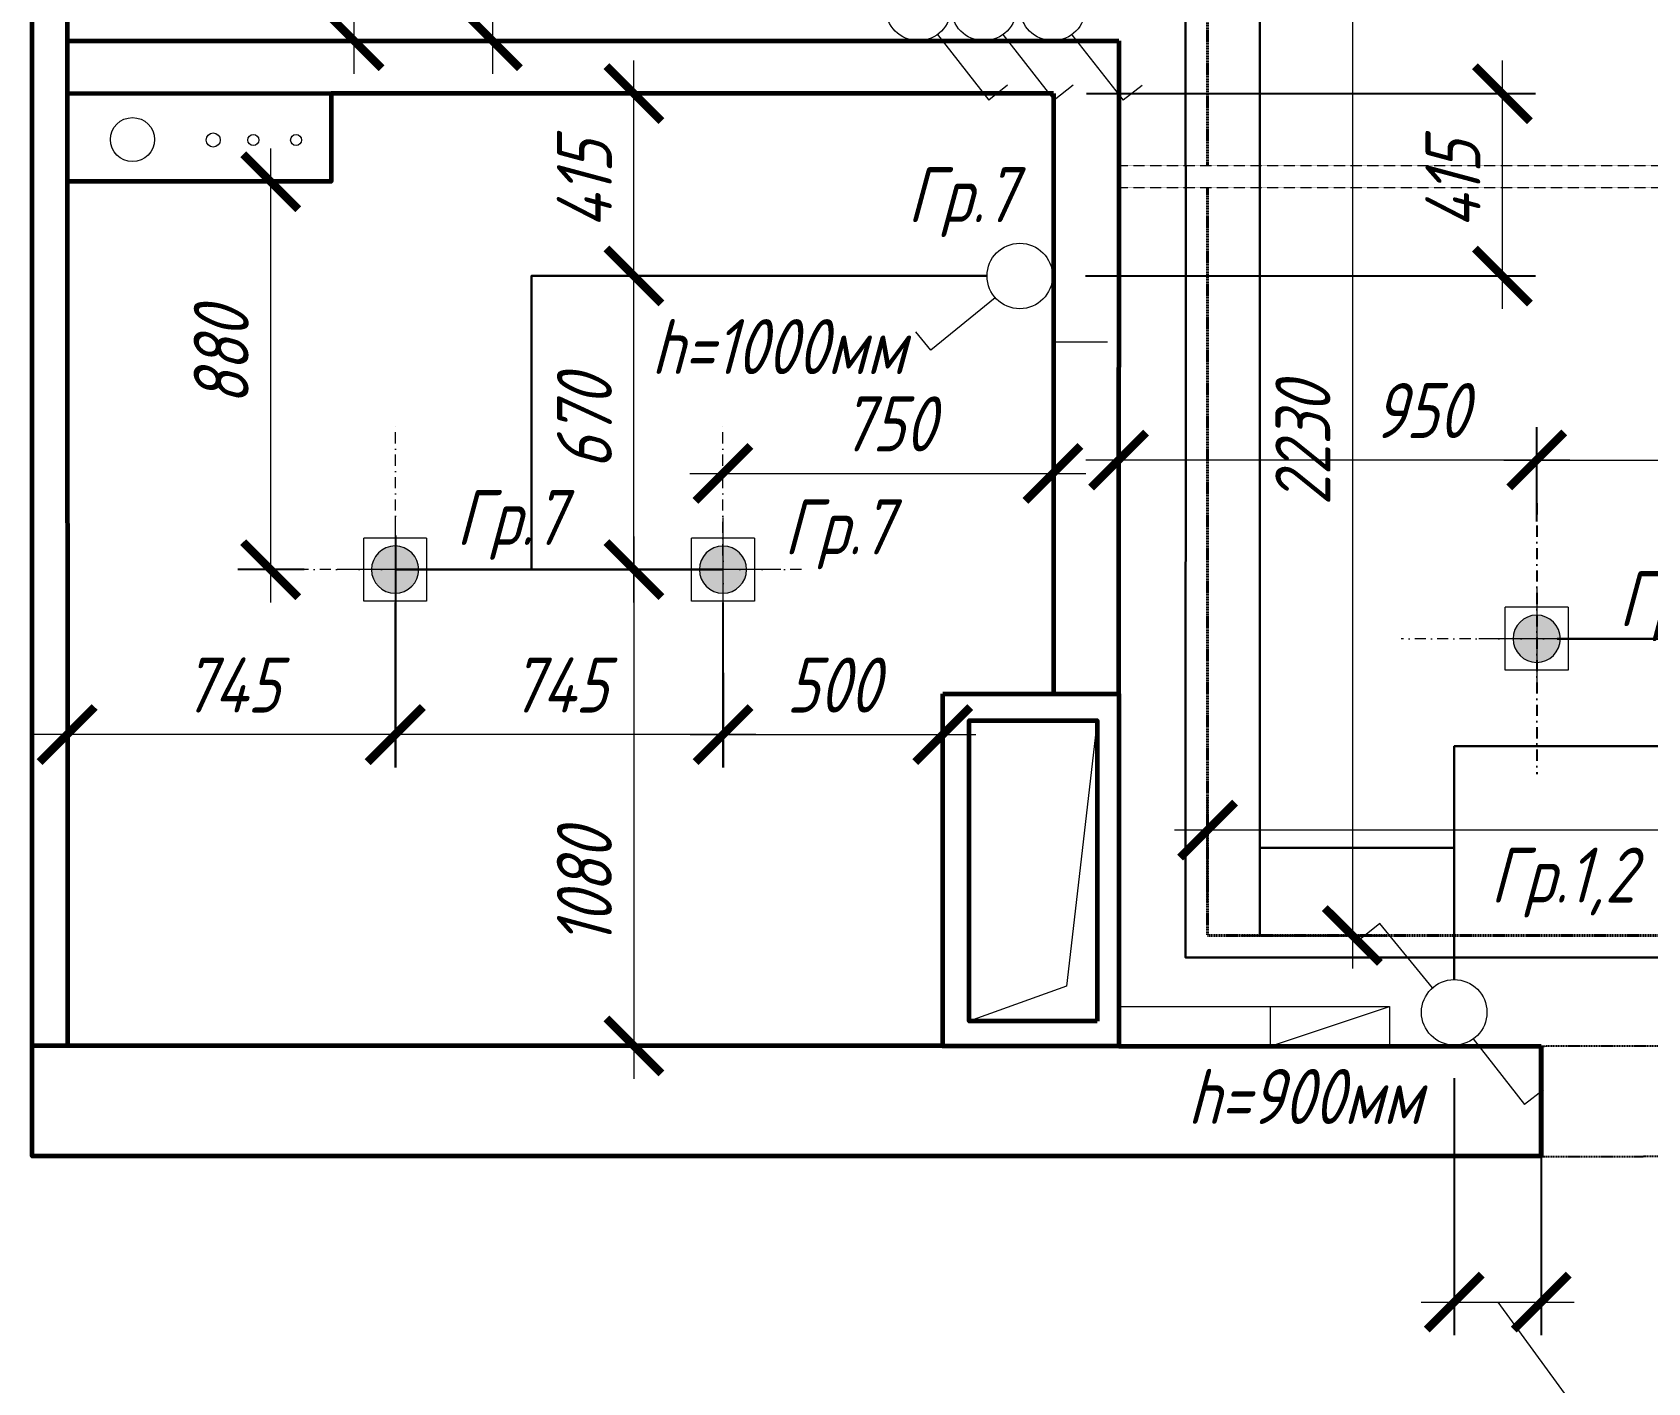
# Model space of a CAD drawing. Header units: millimetres. Extents: x 653176 to 972033, y 753746 to 925850.
# Drawn here: x 770339 to 774010, y 813254 to 816323 of the extents above; entities that cross this region are included whole.
import ezdxf

# ---------------------------------------------------------------- set-up
doc = ezdxf.new("R2010")
doc.units = ezdxf.units.MM
doc.header["$LTSCALE"] = 10
doc.linetypes.add('DASHDOTX2', pattern=[50.8, 25.4, -12.7, 0, -12.7])
doc.linetypes.add('HIDDEN', pattern=[0.375, 0.25, -0.125])
doc.layers.get('0').update_dxf_attribs({"color": 65, "lineweight": 25})
for name, color, linetype, lineweight in [('ALAN-Rev4', 6, 'Continuous', 13), ('wall', 95, 'Continuous', 60), ('МЕБ', 255, 'Continuous', 20), ('ОСИ', 75, 'DASHDOTX2', 0), ('проем', 252, 'Continuous', 13), ('размh150', 7, 'Continuous', 9), ('Текст', 132, 'Continuous', 25), ('ТЕКСТ1', 90, 'Continuous', 25), ('штрих', 22, 'Continuous', 0)]:
    doc.layers.add(name, color=color, linetype=linetype, lineweight=lineweight)
doc.layers.add('Мебель', color=7, linetype='Continuous')
for name, color, linetype, lineweight, true_color in [('мебель_Pen_No__3', 7, 'Continuous', 18, 0xff6600), ('мебель_Pen_No__43', 7, 'Continuous', 40, 0xff6600), ('штрих_Pen_No__3', 7, 'Continuous', 18, 0xff6600)]:
    doc.layers.add(name, color=color, linetype=linetype, lineweight=lineweight, true_color=true_color)
doc.styles.add('ГОСТ тип А', font='gost_a.shx', dxfattribs={"oblique": 15, "height": 125})
doc.dimstyles.new('ГОСТ тип А', dxfattribs={"dimtxt": 125, "dimasz": 125, "dimexe": 75, "dimexo": 75, "dimgap": 50, "dimtad": 1, "dimdec": 0, "dimrnd": 5, "dimtxsty": 'ГОСТ тип А', "dimblk": 'ARCHTICK', "dimcen": 50, "dimdle": 75, "dimadec": 0, "dimazin": 0, "dimtfac": 1, "dimtdec": 0, "dimtmove": 1, "dimatfit": 2, "dimfxl": 1, "dimlwd": 9, "dimarcsym": 0})

# ---------------------------------------------------------------- blocks, each defined once
blk = doc.blocks.new('трубы')
at = {"layer": 'проем'}
blk.add_circle((360852.3, 904012.3), 50, dxfattribs=at)
blk = doc.blocks.new('встроенный светильник')
at = {"layer": 'штрих_Pen_No__3', "linetype": 'Continuous', "lineweight": 0}
h = blk.add_hatch(color=7, dxfattribs=at)
edge = h.paths.add_edge_path()
edge.add_arc((680319.7, 788346), 53.6, 0, 180)
edge.add_arc((680319.7, 788346), 53.6, 180, 360)
at = {"layer": 'мебель_Pen_No__3', "color": 7, "linetype": 'Continuous'}
for p, q in [((680319.7, 788464.8), (680319.7, 788227.2)), ((680319.7, 788464.8), (680319.7, 788227.2)), ((680248.2, 788274.5), (680248.2, 788417.5)), ((680391.2, 788417.5), (680248.2, 788417.5)), ((680391.2, 788417.5), (680391.2, 788274.5)), ((680451.1, 788346), (680188.2, 788346)), ((680391.2, 788274.5), (680248.2, 788274.5))]:
    blk.add_line(p, q, dxfattribs=at)
at = {"layer": 'штрих_Pen_No__3', "color": 7, "linetype": 'Continuous', "flags": 128}
blk.add_lwpolyline([(680373.3, 788346, 1), (680266, 788346, 1)], format="xyb", close=True, dxfattribs=at)
blk = doc.blocks.new('_ARCHTICK')
at = {"color": 0, "linetype": 'ByBlock', "ltscale": 50, "const_width": 0.15}
blk.add_lwpolyline([(-0.5, -0.5), (0.5, 0.5)], dxfattribs=at)
blk = doc.blocks.new('*D798')
at = {"layer": 'Defpoints', "color": 0, "lineweight": 90, "transparency": 16777216}
for p in [(771069.9, 817117.2), (772161.3, 817117.2), (772189.8, 816303.6)]:
    blk.add_point(p, dxfattribs=at)
at = {"layer": 'размh150', "color": 0, "lineweight": 9, "transparency": 16777216}
blk.add_line((771069.9, 816228.6), (771069.9, 817192.2), dxfattribs=at)
at = {"layer": 'размh150', "color": 0, "lineweight": -2, "transparency": 16777216}
for p, q in [((772086.3, 817117.2), (770994.9, 817117.2)), ((772114.8, 816303.6), (770994.9, 816303.6))]:
    blk.add_line(p, q, dxfattribs=at)
at = {"layer": 'размh150', "color": 0, "lineweight": 9, "transparency": 16777216, "xscale": 125, "yscale": 125, "zscale": 125}
for p, rotation in [((771069.9, 817117.2), 90), ((771069.9, 816303.6), 270)]:
    blk.add_blockref('_ARCHTICK', p, dxfattribs=dict(at, rotation=rotation))
at = {"layer": 'размh150', "color": 0, "transparency": 16777216, "insert": (770957.4, 816784.4), "char_height": 125, "attachment_point": 5, "rotation": 90, "style": 'ГОСТ тип А'}
blk.add_mtext('815', dxfattribs=at)
blk = doc.blocks.new('*D810')
at = {"layer": 'Defpoints', "color": 0, "lineweight": 90, "transparency": 16777216}
for p in [(771294, 818885.7), (771294, 816303.6), (771384.3, 816303.6)]:
    blk.add_point(p, dxfattribs=at)
at = {"layer": 'размh150', "color": 0, "lineweight": 9, "transparency": 16777216}
blk.add_line((771384.3, 818960.7), (771384.3, 816228.6), dxfattribs=at)
at = {"layer": 'размh150', "color": 0, "lineweight": -2, "transparency": 16777216}
for p, q in [((771369, 818885.7), (771459.3, 818885.7)), ((771369, 816303.6), (771459.3, 816303.6))]:
    blk.add_line(p, q, dxfattribs=at)
at = {"layer": 'размh150', "color": 0, "lineweight": 9, "transparency": 16777216, "xscale": 125, "yscale": 125, "zscale": 125}
for p, rotation in [((771384.3, 818885.7), 90), ((771384.3, 816303.6), 270)]:
    blk.add_blockref('_ARCHTICK', p, dxfattribs=dict(at, rotation=rotation))
at = {"layer": 'размh150', "color": 0, "transparency": 16777216, "insert": (771271.8, 817594.7), "char_height": 125, "attachment_point": 5, "rotation": 90, "style": 'ГОСТ тип А'}
blk.add_mtext('2580', dxfattribs=at)
blk = doc.blocks.new('*D811')
at = {"layer": 'Defpoints', "color": 0, "lineweight": 90, "transparency": 16777216}
for p in [(773569.9, 814021.2), (773767.7, 814019.2), (773767.7, 813437.4)]:
    blk.add_point(p, dxfattribs=at)
at = {"layer": 'размh150', "color": 0, "lineweight": -2, "transparency": 16777216}
for p, q in [((773569.9, 813946.2), (773569.9, 813362.4)), ((773767.7, 813944.2), (773767.7, 813362.4))]:
    blk.add_line(p, q, dxfattribs=at)
at = {"layer": 'размh150', "color": 0, "lineweight": 9, "transparency": 16777216}
for p, q in [((773494.9, 813437.4), (773842.7, 813437.4)), ((773668.8, 813437.4), (773887.2, 813137.9)), ((773887.2, 813137.9), (774329.8, 813137.9))]:
    blk.add_line(p, q, dxfattribs=at)
at = {"layer": 'размh150', "color": 0, "lineweight": 9, "transparency": 16777216, "xscale": 125, "yscale": 125, "zscale": 125, "rotation": 180}
blk.add_blockref('_ARCHTICK', (773569.9, 813437.4), dxfattribs=at)
at = {"layer": 'размh150', "color": 0, "lineweight": 9, "transparency": 16777216, "xscale": 125, "yscale": 125, "zscale": 125}
blk.add_blockref('_ARCHTICK', (773767.7, 813437.4), dxfattribs=at)
at = {"layer": 'размh150', "color": 0, "transparency": 16777216, "insert": (774108.5, 813250.4), "char_height": 125, "attachment_point": 5, "style": 'ГОСТ тип А'}
blk.add_mtext('200', dxfattribs=at)
blk = doc.blocks.new('*D812')
at = {"layer": 'Defpoints', "color": 0, "lineweight": 90, "transparency": 16777216}
for p in [(771705.8, 815769.5), (772508.1, 815769.5), (771371, 815101.9)]:
    blk.add_point(p, dxfattribs=at)
at = {"layer": 'размh150', "color": 0, "lineweight": 9, "transparency": 16777216}
blk.add_line((771705.8, 815026.9), (771705.8, 815844.5), dxfattribs=at)
at = {"layer": 'размh150', "color": 0, "lineweight": -2, "transparency": 16777216}
for p, q in [((772433.1, 815769.5), (771630.8, 815769.5)), ((771446, 815101.9), (771780.8, 815101.9))]:
    blk.add_line(p, q, dxfattribs=at)
at = {"layer": 'размh150', "color": 0, "lineweight": 9, "transparency": 16777216, "xscale": 125, "yscale": 125, "zscale": 125}
for p, rotation in [((771705.8, 815769.5), 90), ((771705.8, 815101.9), 270)]:
    blk.add_blockref('_ARCHTICK', p, dxfattribs=dict(at, rotation=rotation))
at = {"layer": 'размh150', "color": 0, "transparency": 16777216, "insert": (771593.3, 815435.7), "char_height": 125, "attachment_point": 5, "rotation": 90, "style": 'ГОСТ тип А'}
blk.add_mtext('670', dxfattribs=at)
blk = doc.blocks.new('*D813')
at = {"layer": 'Defpoints', "color": 0, "lineweight": 90, "transparency": 16777216}
for p in [(771484.8, 815101.9), (771484.3, 814019.7), (771705.8, 814019.7)]:
    blk.add_point(p, dxfattribs=at)
at = {"layer": 'размh150', "color": 0, "lineweight": 9, "transparency": 16777216}
blk.add_line((771705.8, 815176.9), (771705.8, 813944.7), dxfattribs=at)
at = {"layer": 'размh150', "color": 0, "lineweight": -2, "transparency": 16777216}
for p, q in [((771559.8, 815101.9), (771780.8, 815101.9)), ((771559.3, 814019.7), (771780.8, 814019.7))]:
    blk.add_line(p, q, dxfattribs=at)
at = {"layer": 'размh150', "color": 0, "lineweight": 9, "transparency": 16777216, "xscale": 125, "yscale": 125, "zscale": 125}
for p, rotation in [((771705.8, 815101.9), 90), ((771705.8, 814019.7), 270)]:
    blk.add_blockref('_ARCHTICK', p, dxfattribs=dict(at, rotation=rotation))
at = {"layer": 'размh150', "color": 0, "transparency": 16777216, "insert": (771593.3, 814378.7), "char_height": 125, "attachment_point": 5, "rotation": 90, "style": 'ГОСТ тип А'}
blk.add_mtext('1080', dxfattribs=at)
blk = doc.blocks.new('*D814')
at = {"layer": 'Defpoints', "color": 0, "lineweight": 90, "transparency": 16777216}
for p in [(772658, 815619.2), (771908.1, 815320.6), (772658, 815320.6)]:
    blk.add_point(p, dxfattribs=at)
at = {"layer": 'размh150', "color": 0, "lineweight": -2, "transparency": 16777216}
blk.add_line((772658, 815544.2), (772658, 815245.6), dxfattribs=at)
at = {"layer": 'размh150', "color": 0, "lineweight": 9, "transparency": 16777216}
blk.add_line((771833.1, 815320.6), (772733, 815320.6), dxfattribs=at)
at = {"layer": 'размh150', "color": 0, "lineweight": 9, "transparency": 16777216, "xscale": 125, "yscale": 125, "zscale": 125, "rotation": 180}
blk.add_blockref('_ARCHTICK', (771908.1, 815320.6), dxfattribs=at)
at = {"layer": 'размh150', "color": 0, "lineweight": 9, "transparency": 16777216, "xscale": 125, "yscale": 125, "zscale": 125}
blk.add_blockref('_ARCHTICK', (772658, 815320.6), dxfattribs=at)
at = {"layer": 'размh150', "color": 0, "transparency": 16777216, "insert": (772283.1, 815433.1), "char_height": 125, "attachment_point": 5, "style": 'ГОСТ тип А'}
blk.add_mtext('750', dxfattribs=at)
blk = doc.blocks.new('*D800')
at = {"layer": 'Defpoints', "color": 0, "lineweight": 90, "transparency": 16777216}
for p in [(771163.2, 815101.9), (771908.2, 815101.9), (771163.2, 814727)]:
    blk.add_point(p, dxfattribs=at)
at = {"layer": 'размh150', "color": 0, "lineweight": -2, "transparency": 16777216}
for p, q in [((771163.2, 815026.9), (771163.2, 814652)), ((771908.2, 815026.9), (771908.2, 814652))]:
    blk.add_line(p, q, dxfattribs=at)
at = {"layer": 'размh150', "color": 0, "lineweight": 9, "transparency": 16777216}
blk.add_line((771983.2, 814727), (771088.2, 814727), dxfattribs=at)
at = {"layer": 'размh150', "color": 0, "lineweight": 9, "transparency": 16777216, "xscale": 125, "yscale": 125, "zscale": 125, "rotation": 180}
blk.add_blockref('_ARCHTICK', (771163.2, 814727), dxfattribs=at)
at = {"layer": 'размh150', "color": 0, "lineweight": 9, "transparency": 16777216, "xscale": 125, "yscale": 125, "zscale": 125}
blk.add_blockref('_ARCHTICK', (771908.2, 814727), dxfattribs=at)
at = {"layer": 'размh150', "color": 0, "transparency": 16777216, "insert": (771535.7, 814839.5), "char_height": 125, "attachment_point": 5, "style": 'ГОСТ тип А'}
blk.add_mtext('745', dxfattribs=at)
blk = doc.blocks.new('*D815')
at = {"layer": 'Defpoints', "color": 0, "lineweight": 90, "transparency": 16777216}
for p in [(770418, 815282.7), (771163.7, 815254.4), (770418, 814727)]:
    blk.add_point(p, dxfattribs=at)
at = {"layer": 'размh150', "color": 0, "lineweight": -2, "transparency": 16777216}
for p, q in [((770418, 815207.7), (770418, 814652)), ((771163.7, 815179.4), (771163.7, 814652))]:
    blk.add_line(p, q, dxfattribs=at)
at = {"layer": 'размh150', "color": 0, "lineweight": 9, "transparency": 16777216}
blk.add_line((771238.7, 814727), (770343, 814727), dxfattribs=at)
at = {"layer": 'размh150', "color": 0, "lineweight": 9, "transparency": 16777216, "xscale": 125, "yscale": 125, "zscale": 125, "rotation": 180}
blk.add_blockref('_ARCHTICK', (770418, 814727), dxfattribs=at)
at = {"layer": 'размh150', "color": 0, "lineweight": 9, "transparency": 16777216, "xscale": 125, "yscale": 125, "zscale": 125}
blk.add_blockref('_ARCHTICK', (771163.7, 814727), dxfattribs=at)
at = {"layer": 'размh150', "color": 0, "transparency": 16777216, "insert": (770790.8, 814839.5), "char_height": 125, "attachment_point": 5, "style": 'ГОСТ тип А'}
blk.add_mtext('745', dxfattribs=at)
blk = doc.blocks.new('*D816')
at = {"layer": 'Defpoints', "color": 0, "lineweight": 90, "transparency": 16777216}
for p in [(771908.3, 814942.4), (772407.7, 814819.2), (772407.7, 814727)]:
    blk.add_point(p, dxfattribs=at)
at = {"layer": 'размh150', "color": 0, "lineweight": -2, "transparency": 16777216}
for p, q in [((771908.3, 814867.4), (771908.3, 814652)), ((772407.7, 814744.2), (772407.7, 814652))]:
    blk.add_line(p, q, dxfattribs=at)
at = {"layer": 'размh150', "color": 0, "lineweight": 9, "transparency": 16777216}
blk.add_line((771833.3, 814727), (772482.7, 814727), dxfattribs=at)
at = {"layer": 'размh150', "color": 0, "lineweight": 9, "transparency": 16777216, "xscale": 125, "yscale": 125, "zscale": 125, "rotation": 180}
blk.add_blockref('_ARCHTICK', (771908.3, 814727), dxfattribs=at)
at = {"layer": 'размh150', "color": 0, "lineweight": 9, "transparency": 16777216, "xscale": 125, "yscale": 125, "zscale": 125}
blk.add_blockref('_ARCHTICK', (772407.7, 814727), dxfattribs=at)
at = {"layer": 'размh150', "color": 0, "transparency": 16777216, "insert": (772158, 814839.5), "char_height": 125, "attachment_point": 5, "style": 'ГОСТ тип А'}
blk.add_mtext('500', dxfattribs=at)
blk = doc.blocks.new('*D817')
at = {"layer": 'Defpoints', "color": 0, "lineweight": 90, "transparency": 16777216}
for p in [(770880.5, 815983.6), (771017.8, 815983.6), (771031.8, 815101.9)]:
    blk.add_point(p, dxfattribs=at)
at = {"layer": 'размh150', "color": 0, "lineweight": 9, "transparency": 16777216}
blk.add_line((770880.5, 815026.9), (770880.5, 816058.6), dxfattribs=at)
at = {"layer": 'размh150', "color": 0, "lineweight": -2, "transparency": 16777216}
for p, q in [((770942.8, 815983.6), (770805.5, 815983.6)), ((770956.8, 815101.9), (770805.5, 815101.9))]:
    blk.add_line(p, q, dxfattribs=at)
at = {"layer": 'размh150', "color": 0, "lineweight": 9, "transparency": 16777216, "xscale": 125, "yscale": 125, "zscale": 125}
for p, rotation in [((770880.5, 815983.6), 90), ((770880.5, 815101.9), 270)]:
    blk.add_blockref('_ARCHTICK', p, dxfattribs=dict(at, rotation=rotation))
at = {"layer": 'размh150', "color": 0, "transparency": 16777216, "insert": (770768, 815585.7), "char_height": 125, "attachment_point": 5, "rotation": 90, "style": 'ГОСТ тип А'}
blk.add_mtext('880', dxfattribs=at)
blk = doc.blocks.new('*D821')
at = {"layer": 'Defpoints', "color": 0, "lineweight": 90, "transparency": 16777216}
for p in [(774707.4, 815350.9), (773757.4, 815183), (774707.4, 815183)]:
    blk.add_point(p, dxfattribs=at)
at = {"layer": 'размh150', "color": 0, "lineweight": -2, "transparency": 16777216}
for p, q in [((773757.4, 815258), (773757.4, 815425.9)), ((774707.4, 815258), (774707.4, 815425.9))]:
    blk.add_line(p, q, dxfattribs=at)
at = {"layer": 'размh150', "color": 0, "lineweight": 9, "transparency": 16777216}
blk.add_line((773682.4, 815350.9), (774782.4, 815350.9), dxfattribs=at)
at = {"layer": 'размh150', "color": 0, "lineweight": 9, "transparency": 16777216, "xscale": 125, "yscale": 125, "zscale": 125, "rotation": 180}
blk.add_blockref('_ARCHTICK', (773757.4, 815350.9), dxfattribs=at)
at = {"layer": 'размh150', "color": 0, "lineweight": 9, "transparency": 16777216, "xscale": 125, "yscale": 125, "zscale": 125}
blk.add_blockref('_ARCHTICK', (774707.4, 815350.9), dxfattribs=at)
at = {"layer": 'размh150', "color": 0, "transparency": 16777216, "insert": (774232.4, 815463.4), "char_height": 125, "attachment_point": 5, "style": 'ГОСТ тип А'}
blk.add_mtext('950', dxfattribs=at)
blk = doc.blocks.new('*D822')
at = {"layer": 'Defpoints', "color": 0, "lineweight": 90, "transparency": 16777216}
for p in [(772807.4, 815350.9), (772807.4, 815136.5), (773757.4, 815136.2)]:
    blk.add_point(p, dxfattribs=at)
at = {"layer": 'размh150', "color": 0, "lineweight": -2, "transparency": 16777216}
for p, q in [((772807.4, 815211.5), (772807.4, 815425.9)), ((773757.4, 815211.2), (773757.4, 815425.9))]:
    blk.add_line(p, q, dxfattribs=at)
at = {"layer": 'размh150', "color": 0, "lineweight": 9, "transparency": 16777216}
blk.add_line((773832.4, 815350.9), (772732.4, 815350.9), dxfattribs=at)
at = {"layer": 'размh150', "color": 0, "lineweight": 9, "transparency": 16777216, "xscale": 125, "yscale": 125, "zscale": 125, "rotation": 180}
blk.add_blockref('_ARCHTICK', (772807.4, 815350.9), dxfattribs=at)
at = {"layer": 'размh150', "color": 0, "lineweight": 9, "transparency": 16777216, "xscale": 125, "yscale": 125, "zscale": 125}
blk.add_blockref('_ARCHTICK', (773757.4, 815350.9), dxfattribs=at)
at = {"layer": 'размh150', "color": 0, "transparency": 16777216, "insert": (773493.9, 815463.4), "char_height": 125, "attachment_point": 5, "style": 'ГОСТ тип А'}
blk.add_mtext('950', dxfattribs=at)
blk = doc.blocks.new('*D827')
at = {"layer": 'Defpoints', "color": 0, "lineweight": 90, "transparency": 16777216}
for p in [(771705.8, 816183.6), (771838.4, 816183.6), (772508.1, 815769.5)]:
    blk.add_point(p, dxfattribs=at)
at = {"layer": 'размh150', "color": 0, "lineweight": 9, "transparency": 16777216}
blk.add_line((771705.8, 815694.5), (771705.8, 816258.6), dxfattribs=at)
at = {"layer": 'размh150', "color": 0, "lineweight": -2, "transparency": 16777216}
for p, q in [((771763.4, 816183.6), (771630.8, 816183.6)), ((772433.1, 815769.5), (771630.8, 815769.5))]:
    blk.add_line(p, q, dxfattribs=at)
at = {"layer": 'размh150', "color": 0, "lineweight": 9, "transparency": 16777216, "xscale": 125, "yscale": 125, "zscale": 125}
for p, rotation in [((771705.8, 816183.6), 90), ((771705.8, 815769.5), 270)]:
    blk.add_blockref('_ARCHTICK', p, dxfattribs=dict(at, rotation=rotation))
at = {"layer": 'размh150', "color": 0, "transparency": 16777216, "insert": (771593.3, 815976.6), "char_height": 125, "attachment_point": 5, "rotation": 90, "style": 'ГОСТ тип А'}
blk.add_mtext('415', dxfattribs=at)
blk = doc.blocks.new('*D830')
at = {"layer": 'Defpoints', "color": 0, "lineweight": 90, "transparency": 16777216}
for p in [(773009.3, 816502.5), (773009.3, 814270.2), (773338.5, 814270.2)]:
    blk.add_point(p, dxfattribs=at)
at = {"layer": 'размh150', "color": 0, "lineweight": 9, "transparency": 16777216}
blk.add_line((773338.5, 816577.5), (773338.5, 814195.2), dxfattribs=at)
at = {"layer": 'размh150', "color": 0, "lineweight": -2, "transparency": 16777216}
for p, q in [((773084.3, 816502.5), (773413.5, 816502.5)), ((773084.3, 814270.2), (773413.5, 814270.2))]:
    blk.add_line(p, q, dxfattribs=at)
at = {"layer": 'размh150', "color": 0, "lineweight": 9, "transparency": 16777216, "xscale": 125, "yscale": 125, "zscale": 125}
for p, rotation in [((773338.5, 816502.5), 90), ((773338.5, 814270.2), 270)]:
    blk.add_blockref('_ARCHTICK', p, dxfattribs=dict(at, rotation=rotation))
at = {"layer": 'размh150', "color": 0, "transparency": 16777216, "insert": (773226, 815386.3), "char_height": 125, "attachment_point": 5, "rotation": 90, "style": 'ГОСТ тип А'}
blk.add_mtext('2230', dxfattribs=at)
blk = doc.blocks.new('*D831')
at = {"layer": 'Defpoints', "color": 0, "lineweight": 90, "transparency": 16777216}
for p in [(775677.7, 814510.1), (773009.3, 814270.2), (775677.7, 814270.2)]:
    blk.add_point(p, dxfattribs=at)
at = {"layer": 'размh150', "color": 0, "lineweight": -2, "transparency": 16777216}
for p, q in [((773009.3, 814345.2), (773009.3, 814585.1)), ((775677.7, 814345.2), (775677.7, 814585.1))]:
    blk.add_line(p, q, dxfattribs=at)
at = {"layer": 'размh150', "color": 0, "lineweight": 9, "transparency": 16777216}
blk.add_line((772934.3, 814510.1), (775752.7, 814510.1), dxfattribs=at)
at = {"layer": 'размh150', "color": 0, "lineweight": 9, "transparency": 16777216, "xscale": 125, "yscale": 125, "zscale": 125, "rotation": 180}
blk.add_blockref('_ARCHTICK', (773009.3, 814510.1), dxfattribs=at)
at = {"layer": 'размh150', "color": 0, "lineweight": 9, "transparency": 16777216, "xscale": 125, "yscale": 125, "zscale": 125}
blk.add_blockref('_ARCHTICK', (775677.7, 814510.1), dxfattribs=at)
at = {"layer": 'размh150', "color": 0, "transparency": 16777216, "insert": (774343.5, 814622.6), "char_height": 125, "attachment_point": 5, "style": 'ГОСТ тип А'}
blk.add_mtext('2670', dxfattribs=at)
blk = doc.blocks.new('*D834')
at = {"layer": 'Defpoints', "color": 0, "lineweight": 90, "transparency": 16777216}
for p in [(772659, 816183.6), (773679.5, 816183.6), (772657, 815769.2)]:
    blk.add_point(p, dxfattribs=at)
at = {"layer": 'размh150', "color": 0, "lineweight": 9, "transparency": 16777216}
blk.add_line((773679.5, 815694.2), (773679.5, 816258.6), dxfattribs=at)
at = {"layer": 'размh150', "color": 0, "lineweight": -2, "transparency": 16777216}
for p, q in [((772734, 816183.6), (773754.5, 816183.6)), ((772732, 815769.2), (773754.5, 815769.2))]:
    blk.add_line(p, q, dxfattribs=at)
at = {"layer": 'размh150', "color": 0, "lineweight": 9, "transparency": 16777216, "xscale": 125, "yscale": 125, "zscale": 125}
for p, rotation in [((773679.5, 816183.6), 90), ((773679.5, 815769.2), 270)]:
    blk.add_blockref('_ARCHTICK', p, dxfattribs=dict(at, rotation=rotation))
at = {"layer": 'размh150', "color": 0, "transparency": 16777216, "insert": (773567, 815976.4), "char_height": 125, "attachment_point": 5, "rotation": 90, "style": 'ГОСТ тип А'}
blk.add_mtext('415', dxfattribs=at)

msp = doc.modelspace()

# ---------------------------------------------------------------- linework, layer by layer
at = {"layer": 'ALAN-Rev4'}
msp.add_lwpolyline([(770418.7, 814020.2), (770417.8, 816183.4)], dxfattribs=at)
at = {"layer": 'wall'}
for p, q in [((770417.7, 816394.2), (770418.7, 814020.2)), ((770417.8, 816303.6), (772807.7, 816303.6)), ((772807.7, 816303.6), (772807.3, 814819.2)), ((772659, 816183.6), (772659, 814819.2)), ((770338.7, 814020.2), (772407.7, 814020.2)), ((772807.7, 814019.2), (773767.7, 814019.2)), ((773767.7, 813768.2), (773767.7, 814019.2))]:
    msp.add_line(p, q, dxfattribs=at)
for points in [[(773767.7, 814019.2), (773767.7, 813769.2), (770338.7, 813769.2), (770338.7, 821484.2)], [(772659, 816183.6), (771017.8, 816183.6), (771017.8, 815983.6), (770417.7, 815983.6)], [(771017.8, 816183.6), (770417.8, 816183.4)]]:
    msp.add_lwpolyline(points, dxfattribs=at)
for points in [[(772407.7, 814819.2), (772807.7, 814819.2), (772807.7, 814019.2), (772407.7, 814019.2)], [(772758.6, 814075.8), (772467.7, 814075.8), (772467.7, 814758.9), (772758.6, 814758.9)]]:
    msp.add_lwpolyline(points, close=True, dxfattribs=at)
at = {"layer": 'МЕБ'}
for p, q in [((772807.7, 814019.2), (772807.7, 814109.2)), ((772807.7, 814109.2), (773422.7, 814109.2)), ((773422.7, 814109.2), (773422.7, 814019.2))]:
    msp.add_line(p, q, dxfattribs=at)
msp.add_lwpolyline([(772758.6, 814758.9), (772689.1, 814155.3), (772467.7, 814075.8)], dxfattribs=at)
at = {"layer": 'Мебель', "color": 7, "linetype": 'HIDDEN'}
for p, q in [((773767.7, 814019.2), (774647.7, 814020.2)), ((773767.7, 813768.2), (774647.7, 813769.2))]:
    msp.add_line(p, q, dxfattribs=at)
at = {"layer": 'мебель_Pen_No__3', "color": 7, "linetype": 'Continuous'}
for p, q in [((772395.6, 816317.8), (772512, 816169)), ((772544.5, 816317.8), (772660.9, 816169)), ((772701.1, 816317.5), (772817.5, 816168.7)), ((772554.9, 816202.5), (772512, 816169)), ((772703.8, 816202.5), (772660.9, 816169)), ((772860.4, 816202.2), (772817.5, 816168.7)), ((772526.9, 815719.8), (772380.5, 815600.3)), ((772380.5, 815600.3), (772346.1, 815642.4)), ((773401, 814297.7), (773358.8, 814263.3)), ((773401, 814297.7), (773358.8, 814263.3)), ((773520.5, 814151.3), (773401, 814297.7)), ((773520.5, 814151.3), (773401, 814297.7)), ((773613.3, 814035.2), (773729.7, 813886.3)), ((773772.6, 813919.8), (773729.7, 813886.3))]:
    msp.add_line(p, q, dxfattribs=at)
for centre in [(772352.2, 816378.4), (772501.1, 816378.4), (772657.7, 816378.1), (772582.6, 815769.2), (773569.9, 814095.7)]:
    msp.add_circle(centre, 74.4, dxfattribs=at)
at = {"layer": 'мебель_Pen_No__43', "color": 7, "linetype": 'HIDDEN'}
for points in [[(770624.7, 819303.6), (770617.7, 816504.2), (773009.3, 816505.2), (773009, 816020.4)], [(773009.3, 815969.2), (773009.3, 814270.2), (775677.7, 814270.2)]]:
    msp.add_lwpolyline(points, dxfattribs=at)
at = {"layer": 'ОСИ', "color": 49, "linetype": 'HIDDEN', "ltscale": 50, "true_color": 0x474747}
msp.add_line((772657, 815619.2), (772807.3, 815619.2), dxfattribs=at)
at = {"layer": 'ОСИ', "color": 49, "linetype": 'HIDDEN', "ltscale": 0.1, "true_color": 0x474747}
for points in [[(774647.7, 816019.2), (772807.7, 816019.7)], [(774647.7, 815969.2), (772807.6, 815969.2)]]:
    msp.add_lwpolyline(points, dxfattribs=at)
at = {"layer": 'ОСИ', "ltscale": 0.1}
for points in [[(771163.7, 814727), (771163.7, 815433.9)], [(771908.4, 814727), (771908.1, 815434.2)], [(772086.3, 815101.9), (770883.4, 815101.9)], [(774065.4, 814944.7), (773449.4, 814944.7)]]:
    msp.add_lwpolyline(points, dxfattribs=at)
at = {"layer": 'ОСИ', "lineweight": 25, "ltscale": 0.1}
msp.add_lwpolyline([(773757.4, 815252.7), (773757.4, 814636.7)], dxfattribs=at)
at = {"layer": 'проем'}
msp.add_lwpolyline([(773422.7, 814019.2), (773152.7, 814019.2), (773152.7, 814109.2), (773422.7, 814109.2)], close=True, dxfattribs=at)
msp.add_lwpolyline([(773152.7, 814019.2), (773422.7, 814109.2)], dxfattribs=at)
for centre, radius in [((770749.8, 816078.2), 16), ((770840.8, 816078.2), 12.5), ((770938.1, 816078.2), 12.5)]:
    msp.add_circle(centre, radius, dxfattribs=at)
at = {"layer": 'размh150', "lineweight": 30}
for points in [[(770574.7, 819303.7), (770567.6, 816454.2), (772959.3, 816455.2), (772959, 816020.5)], [(773128.3, 814469.7), (773128.3, 816767.4)], [(772959.8, 816019.7), (772959.3, 814220.2), (775677.7, 814220.2)], [(772508.1, 815769.5), (771473.4, 815769.6), (771473.4, 815101.9), (771908.2, 815101.8), (771163.2, 815101.9)], [(773569.9, 814170.1), (773569.9, 814700.5), (774227.3, 814700.5), (774227.3, 814944.7), (774635.9, 814944.7), (773804.2, 814944.7)], [(773128.3, 814270.2), (773128.3, 814469.7), (773569.9, 814469.7)]]:
    msp.add_lwpolyline(points, dxfattribs=at)
at = {"layer": 'штрих', "color": 7}
msp.add_lwpolyline([(772807.3, 815619.2), (772807.3, 814819.2)], dxfattribs=at)

# ---------------------------------------------------------------- block references
at = {"layer": 'ALAN-Rev4'}
for p in [(90843.5, 26755.9), (91588.5, 26755.8), (93437.8, 26598.7)]:
    msp.add_blockref('встроенный светильник', p, dxfattribs=at)
at = {"layer": 'МЕБ'}
msp.add_blockref('трубы', (409714, -87933.1), dxfattribs=at)

# ---------------------------------------------------------------- texts
at = {"layer": 'Текст', "color": 1, "char_height": 125, "attachment_point": 5, "style": 'ГОСТ тип А'}
for s, insert in [('{\\fCourier New|b0|i0|c238|p49; }Гр.7', (772387.6, 815937.1)), ('{\\fCourier New|b0|i0|c238|p49; }Гр.7', (771362.1, 815203.5)), ('{\\fCourier New|b0|i0|c238|p49; }Гр.7', (772106.7, 815182.2)), ('{\\fCourier New|b0|i0|c238|p49; }Гр.1', (773993.8, 815018.9)), ('{\\fCourier New|b0|i0|c238|p49; }Гр.1,2', (773753.8, 814390.7))]:
    msp.add_mtext(s, dxfattribs=dict(at, insert=insert))
at = {"layer": 'ТЕКСТ1', "ltscale": 200, "char_height": 125, "attachment_point": 5, "style": 'ГОСТ тип А'}
for s, insert in [('h=1000мм', (772034.1, 815608.7)), ('h=900мм', (773230.3, 813904.5))]:
    msp.add_mtext(s, dxfattribs=dict(at, insert=insert))

# ---------------------------------------------------------------- dimensions: what is measured, and where the dimension line sits
at = {"layer": 'размh150'}
for base, p1, p2, picture, middle in [((771384.3, 816303.6), (771294, 818885.7), (771294, 816303.6), '*D810', (771271.8, 817594.7)), ((773338.5, 814270.2), (773009.3, 816502.5), (773009.3, 814270.2), '*D830', (773226, 815386.3)), ((773679.5, 816183.6), (772657, 815769.2), (772659, 816183.6), '*D834', (773567, 815976.4)), ((771705.8, 815769.5), (771371, 815101.9), (772508.1, 815769.5), '*D812', (771593.3, 815435.7))]:
    dim = msp.add_linear_dim(base=base, p1=p1, p2=p2, angle=90, dimstyle='ГОСТ тип А', dxfattribs=at)
    dim.commit()
    dim.dimension.update_dxf_attribs({"geometry": picture, "text_midpoint": middle})
for base, p1, p2, picture, middle in [((771069.9, 817117.2), (772189.8, 816303.6), (772161.3, 817117.2), '*D798', (771069.9, 816784.4)), ((770880.5, 815983.6), (771031.8, 815101.9), (771017.8, 815983.6), '*D817', (770880.5, 815585.7)), ((771705.8, 814019.7), (771484.8, 815101.9), (771484.3, 814019.7), '*D813', (771705.8, 814378.7))]:
    dim = msp.add_linear_dim(base=base, p1=p1, p2=p2, angle=90, dimstyle='ГОСТ тип А', dxfattribs=at)
    dim.commit()
    dim.dimension.update_dxf_attribs({"geometry": picture, "text_midpoint": middle, "dimtype": 160})
dim = msp.add_linear_dim(base=(771705.8, 816183.6), p1=(772508.1, 815769.5), p2=(771838.4, 816183.6), angle=90, dimstyle='ГОСТ тип А', override={"dimtmove": 1}, dxfattribs=at)
dim.commit()
dim.dimension.update_dxf_attribs({"geometry": '*D827', "text_midpoint": (771593.3, 815976.6)})
for base, p1, p2, picture, middle in [((772658, 815320.6), (771908.1, 815320.6), (772658, 815619.2), '*D814', (772283.1, 815433.1)), ((774707.4, 815350.9), (773757.4, 815183), (774707.4, 815183), '*D821', (774232.4, 815463.4)), ((770418, 814727), (771163.7, 815254.4), (770418, 815282.7), '*D815', (770790.8, 814839.5)), ((771163.2, 814727), (771908.2, 815101.9), (771163.2, 815101.9), '*D800', (771535.7, 814839.5)), ((772407.7, 814727), (771908.3, 814942.4), (772407.7, 814819.2), '*D816', (772158, 814839.5)), ((775677.7, 814510.1), (773009.3, 814270.2), (775677.7, 814270.2), '*D831', (774343.5, 814622.6))]:
    dim = msp.add_linear_dim(base=base, p1=p1, p2=p2, dimstyle='ГОСТ тип А', dxfattribs=at)
    dim.commit()
    dim.dimension.update_dxf_attribs({"geometry": picture, "text_midpoint": middle})
dim = msp.add_linear_dim(base=(772807.4, 815350.9), p1=(773757.4, 815136.2), p2=(772807.4, 815136.5), dimstyle='ГОСТ тип А', dxfattribs=at)
dim.commit()
dim.dimension.update_dxf_attribs({"geometry": '*D822', "text_midpoint": (773493.9, 815350.9), "dimtype": 160})
dim = msp.add_linear_dim(base=(773767.7, 813437.4), p1=(773569.9, 814021.2), p2=(773767.7, 814019.2), dimstyle='ГОСТ тип А', override={"dimtmove": 1}, dxfattribs=at)
dim.commit()
dim.dimension.update_dxf_attribs({"geometry": '*D811', "text_midpoint": (773937.2, 813137.9), "dimtype": 160})

doc.saveas('drawing.dxf')
